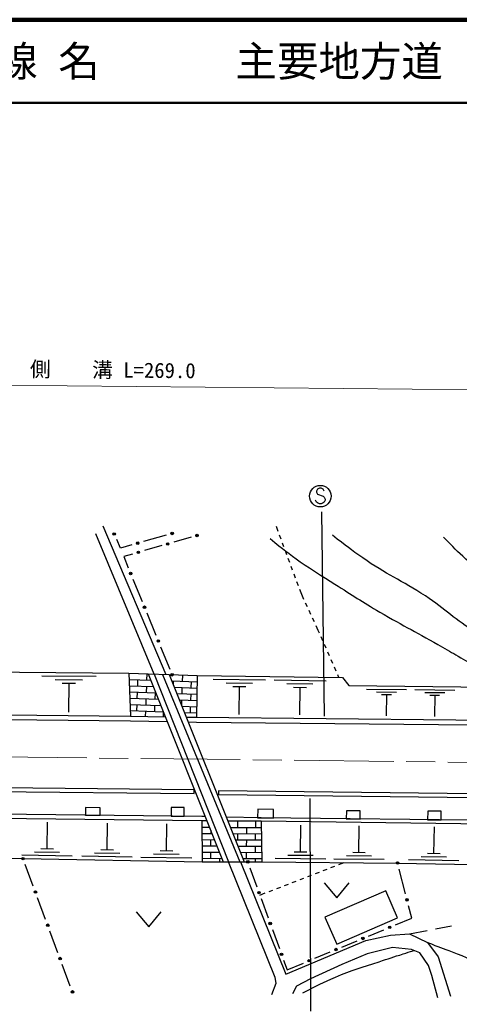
# Model space of a CAD drawing. Units: millimetres, scale not verified. Extents: x 40000 to 680000, y 20000 to 380000.
# Drawn here: x 190745 to 243694, y 260422 to 380000 of the extents above; entities that cross this region are included whole.
import ezdxf
from ezdxf.enums import TextEntityAlignment as Align

# ---------------------------------------------------------------- set-up
doc = ezdxf.new("R2010")
doc.units = ezdxf.units.MM
doc.header["$LTSCALE"] = 1000
doc.linetypes.add('CHAIN', pattern=[18.5, 12, -1.5, 3.5, -1.5])
for name, color, linetype, lineweight in [('M-BGD', 7, 'Continuous', 25), ('M-BMK', 2, 'CHAIN', 13), ('M-STR-HTXT', 7, 'Continuous', 13), ('M-STR-STR3', 7, 'Continuous', 25), ('M-STR-STRC', 7, 'Continuous', 25), ('M-TTL', 2, 'Continuous', 140), ('M-TTL-LINE', 7, 'Continuous', 50)]:
    doc.layers.add(name, color=color, linetype=linetype, lineweight=lineweight)
doc.layers.add('M-TTL-TXT', color=7, linetype='Continuous')
doc.styles.add('ＭＳ ゴシック', font='')
doc.styles.get('ＭＳ ゴシック').set_extended_font_data('MS Gothic')

msp = doc.modelspace()

# ---------------------------------------------------------------- linework, layer by layer
at = {"layer": 'M-BGD'}
for p, q in [((200767, 318967), (208349, 301027)), ((221882, 318298), (221660, 318898)), ((206938, 301077), (199912, 318010)), ((202872, 316285), (202418, 317302)), ((208377, 317843), (205669, 317077)), ((211386, 317596), (209291, 316992)), ((222230, 317360), (222056, 317829)), ((222578, 316423), (222404, 316891)), ((204226, 316669), (202872, 316285)), ((207850, 316576), (205755, 315971)), ((222925, 315485), (222752, 315954)), ((204314, 315555), (203267, 315253)), ((203267, 315253), (203815, 313911)), ((223273, 314547), (223099, 315016)), ((223621, 313610), (223447, 314079)), ((204383, 312522), (205481, 309839)), ((223969, 312672), (223795, 313141)), ((224316, 311735), (224142, 312203)), ((224713, 310666), (224490, 311266)), ((224977, 310096), (224713, 310666)), ((225399, 309189), (225188, 309643)), ((225820, 308282), (225610, 308736)), ((206048, 308451), (207146, 305767)), ((226242, 307375), (226031, 307829)), ((226718, 306352), (226453, 306922)), ((226860, 306027), (226718, 306352)), ((227261, 305111), (227061, 305569)), ((207713, 304379), (208811, 301695)), ((227662, 304195), (227462, 304653)), ((228064, 303279), (227863, 303737)), ((228465, 302363), (228264, 302821)), ((228866, 301447), (228665, 301905)), ((193380, 300887), (199929, 300824)), ((195013, 300435), (198287, 300403)), ((203896, 301185), (206206, 301103)), ((203896, 301185), (204095, 296009)), ((203925, 300434), (206510, 300342)), ((204944, 300398), (204918, 299648)), ((206045, 301109), (206018, 300359)), ((208762, 301013), (212133, 300893)), ((209067, 300252), (212120, 300143)), ((209241, 300245), (209227, 299850)), ((210342, 300957), (210316, 300207)), ((211390, 300169), (211364, 299420)), ((212133, 300893), (212049, 295873)), ((212133, 300893), (229629, 300657)), ((214057, 300467), (220363, 300382)), ((221381, 300369), (227651, 300284)), ((229209, 300663), (229067, 300989)), ((229629, 300657), (230378, 299706)), ((195827, 299990), (197464, 299974)), ((196646, 299982), (196612, 296489)), ((203954, 299682), (206815, 299581)), ((205992, 299610), (205965, 298860)), ((209371, 299490), (212108, 299393)), ((210289, 299458), (210263, 298708)), ((215628, 300026), (218781, 299983)), ((216411, 299595), (217987, 299573)), ((217199, 299584), (217154, 296221)), ((222943, 299930), (226078, 299887)), ((223721, 299501), (225288, 299480)), ((224505, 299490), (224460, 296147)), ((232522, 299281), (237341, 299225)), ((233723, 298946), (236132, 298918)), ((238347, 299213), (243154, 299157)), ((203983, 298931), (207119, 298820)), ((204011, 298179), (207424, 298058)), ((204891, 298898), (204864, 298149)), ((205939, 298111), (205912, 297361)), ((207040, 298822), (207013, 298073)), ((209164, 298066), (209162, 297997)), ((209676, 298729), (212095, 298643)), ((209980, 297968), (212083, 297893)), ((210236, 297959), (210216, 297379)), ((211337, 298670), (211310, 297921)), ((234321, 298617), (235526, 298603)), ((234924, 298610), (234894, 296040)), ((239545, 298879), (241948, 298851)), ((240142, 298551), (241344, 298537)), ((240743, 298544), (240713, 295981)), ((204040, 297428), (207728, 297297)), ((204069, 296676), (208034, 296536)), ((204838, 297399), (204811, 296650)), ((205886, 296612), (205863, 295979)), ((206987, 297323), (206960, 296574)), ((210285, 297207), (212071, 297143)), ((211284, 297171), (211257, 296422)), ((208034, 296536), (208013, 295942)), ((210589, 296445), (212058, 296393)), ((194027, 279987), (194085, 283231)), ((201273, 279859), (201330, 283103)), ((208416, 279741), (208474, 283017)), ((212683, 283366), (212724, 278445)), ((212689, 282616), (213601, 282611)), ((213751, 282236), (213749, 281860)), ((216128, 282595), (219839, 282572)), ((216983, 283340), (216979, 282590)), ((218053, 282583), (218049, 281833)), ((219133, 283326), (219128, 282576)), ((219823, 283322), (219931, 278434)), ((224569, 279608), (224597, 282860)), ((231622, 279541), (231650, 282770)), ((240647, 279424), (240704, 282654)), ((212696, 281866), (213902, 281859)), ((212702, 281116), (214203, 281107)), ((213744, 281110), (213739, 280360)), ((216429, 281843), (219856, 281821)), ((216729, 281091), (219872, 281071)), ((216974, 281840), (216969, 281090)), ((218044, 281083), (218039, 280333)), ((219124, 281826), (219119, 281076)), ((194788, 279973), (193267, 280000)), ((202033, 279845), (200513, 279872)), ((212708, 280366), (214503, 280355)), ((217030, 280339), (219889, 280321)), ((219114, 280326), (219110, 279576)), ((197054, 279122), (190972, 279229)), ((195541, 279554), (192500, 279608)), ((204300, 278994), (198218, 279102)), ((202787, 279427), (199745, 279480)), ((211473, 278868), (205330, 278976)), ((209944, 279304), (206873, 279358)), ((209184, 279727), (207648, 279754)), ((212714, 279616), (214810, 279603)), ((212720, 278866), (215105, 278851)), ((213735, 279610), (213730, 278860)), ((214805, 278853), (214802, 278442)), ((217331, 279587), (219905, 279571)), ((217631, 278835), (219922, 278821)), ((218035, 279583), (218030, 278833)), ((219105, 278826), (219103, 278436)), ((227611, 278769), (221513, 278821)), ((226090, 279188), (223041, 279214)), ((225331, 279601), (223807, 279614)), ((234642, 278708), (228589, 278760)), ((233132, 279125), (230106, 279151)), ((232379, 279535), (230866, 279548)), ((243660, 278562), (237604, 278671)), ((242153, 278993), (239125, 279047)), ((241404, 279410), (239890, 279437)), ((192363, 275510), (191396, 278123)), ((212724, 278445), (215269, 278442)), ((217790, 278438), (219931, 278434)), ((218474, 277732), (219315, 275420)), ((227314, 277381), (227780, 277561)), ((228247, 277741), (228713, 277921)), ((229180, 278101), (229822, 278350)), ((237230, 274583), (236458, 277568)), ((224515, 276300), (224982, 276480)), ((225448, 276660), (225915, 276840)), ((226381, 277020), (226847, 277201)), ((220784, 274858), (221251, 275038)), ((221717, 275219), (222183, 275399)), ((222650, 275579), (223116, 275759)), ((223583, 275939), (224049, 276120)), ((227438, 275909), (228938, 274109)), ((228938, 274109), (230438, 275909)), ((193851, 271491), (192884, 274104)), ((219675, 274430), (220318, 274678)), ((219828, 274010), (220669, 271698)), ((237992, 271638), (237606, 273131)), ((204781, 272389), (206281, 270589)), ((206281, 270589), (207781, 272389)), ((236018, 270820), (237992, 271638)), ((221182, 270289), (222023, 267977)), ((240823, 270347), (242788, 270719)), ((195338, 267472), (194371, 270084)), ((232784, 269481), (234632, 270246)), ((237689, 269755), (239841, 270162)), ((229550, 268142), (231398, 268907)), ((226317, 266803), (228164, 267568)), ((196826, 263453), (195859, 266065)), ((222535, 266567), (222956, 265411)), ((222956, 265411), (224931, 266229))]:
    msp.add_line(p, q, dxfattribs=at)
for points in [[(102717, 297889), (134501, 301024), (154172, 301662), (181871, 301399), (203896, 301185)], [(230378, 299706), (274278, 299195), (281884, 296941)], [(67042, 297137), (98289, 297210), (102833, 297165), (140047, 296694), (204095, 296009), (208272, 295938)], [(67044, 296565), (98287, 296639), (102827, 296593), (140041, 296122), (204087, 295438), (208502, 295362)], [(210809, 295894), (212049, 295873), (274535, 295236), (303136, 294907), (326509, 294626), (336028, 294487), (338034, 295102)], [(211040, 295318), (212042, 295301), (274529, 294665), (303129, 294335), (326501, 294054), (336110, 293914), (338014, 294498)], [(213082, 283911), (212660, 283922), (166821, 284435), (113628, 285031), (111194, 285090), (84035, 285312), (67265, 285219)], [(213301, 283363), (212683, 283366), (166841, 283917), (113578, 284501), (111208, 284501), (84037, 284786), (67276, 284605)], [(351101, 282082), (321158, 282471), (277103, 283108), (219827, 283730), (215629, 283842)], [(113608, 282534), (139044, 280460), (159168, 279476), (191136, 278826), (212724, 278445)], [(351620, 281518), (351210, 281673), (321133, 281964), (277007, 282588), (219823, 283322), (215827, 283347)], [(219931, 278434), (236270, 278294), (259189, 277884), (284796, 277421), (312748, 277213), (321830, 280103)], [(221133, 262434), (221650, 263801), (221528, 264500), (215909, 278441)], [(217337, 278438), (222804, 264894), (232464, 268935), (235410, 269603), (237689, 269755), (239876, 268722), (241182, 266960), (242640, 262221)], [(241121, 262039), (240392, 264712), (239997, 265927), (238964, 267446), (237962, 267871), (235653, 268084), (232616, 267325), (229548, 266049), (225765, 264318), (224080, 263436), (223594, 262525)]]:
    msp.add_lwpolyline(points, dxfattribs=at)
for points in [[(114487, 287641), (211770, 286664), (211775, 287131), (114492, 288108)], [(214694, 286541), (352522, 284948), (352527, 285404), (214699, 286997)], [(198662, 284079), (200431, 284059), (200441, 284964), (198673, 284984)], [(208964, 283963), (210556, 283945), (210567, 284977), (208975, 284995)], [(219399, 283741), (221303, 283714), (221318, 284761), (219414, 284788)], [(230092, 283618), (231753, 283600), (231764, 284573), (230102, 284591)], [(239894, 283512), (241527, 283494), (241539, 284547), (239905, 284564)], [(228940, 268509), (236261, 271699), (234842, 274956), (227521, 271766)]]:
    msp.add_lwpolyline(points, close=True, dxfattribs=at)
for centre, radius in [((202113, 317987), 150), ((202113, 317987), 120), ((202113, 317987), 100), ((209099, 318047), 150), ((209099, 318047), 120), ((209099, 318047), 100), ((204948, 316873), 150), ((204948, 316873), 120), ((204948, 316873), 100), ((208571, 316784), 150), ((208571, 316784), 120), ((208571, 316784), 100), ((212106, 317804), 150), ((212106, 317804), 120), ((212106, 317804), 100), ((205035, 315763), 150), ((205035, 315763), 120), ((205035, 315763), 100), ((204099, 313217), 150), ((204099, 313217), 120), ((204099, 313217), 100), ((205764, 309145), 150), ((205764, 309145), 120), ((205764, 309145), 100), ((207430, 305073), 150), ((207430, 305073), 120), ((207430, 305073), 100), ((209095, 301001), 150), ((209095, 301001), 120), ((209095, 301001), 100), ((191136, 278826), 150), ((191136, 278826), 120), ((191136, 278826), 100), ((218218, 278437), 150), ((218218, 278437), 120), ((218218, 278437), 100), ((236270, 278294), 150), ((236270, 278294), 120), ((236270, 278294), 100), ((192623, 274807), 150), ((192623, 274807), 120), ((192623, 274807), 100), ((219571, 274715), 150), ((219571, 274715), 120), ((219571, 274715), 100), ((237418, 273857), 150), ((237418, 273857), 120), ((237418, 273857), 100), ((194111, 270788), 150), ((194111, 270788), 120), ((194111, 270788), 100), ((220925, 270994), 150), ((220925, 270994), 120), ((220925, 270994), 100), ((235325, 270533), 150), ((235325, 270533), 120), ((235325, 270533), 100), ((232091, 269194), 150), ((232091, 269194), 120), ((232091, 269194), 100), ((228857, 267855), 150), ((228857, 267855), 120), ((228857, 267855), 100), ((195599, 266768), 150), ((195599, 266768), 120), ((195599, 266768), 100), ((222279, 267272), 150), ((222279, 267272), 120), ((222279, 267272), 100), ((225624, 266516), 150), ((225624, 266516), 120), ((225624, 266516), 100), ((197086, 262749), 150), ((197086, 262749), 120), ((197086, 262749), 100)]:
    msp.add_circle(centre, radius, dxfattribs=at)
for points, knots in [([(220899, 317440), (222598, 316061), (223082, 315674), (224548, 314632), (226132, 313507), (227086, 312973), (228725, 311930), (230823, 310594), (231982, 309817), (234129, 308561), (237043, 306857), (238741, 306018), (241675, 304349), (242545, 303854), (243022, 303558), (243886, 303051), (245544, 302077), (246454, 301499), (248132, 300559), (248896, 300131), (249142, 299992), (250096, 299477)], [0, 0, 0, 0, 1, 1, 1, 2, 2, 2, 3, 3, 3, 4, 4, 4, 5, 5, 5, 6, 6, 6, 7, 7, 7, 7]), ([(256501, 304470), (255465, 304081), (255047, 303983), (254081, 303840), (252503, 303608), (251533, 303684), (250010, 304156), (248252, 304702), (247310, 305182), (245728, 306122), (243203, 307622), (242073, 308891), (239622, 310509), (236749, 312404), (234910, 313109), (232094, 315088), (230627, 316119), (230115, 316478), (228409, 317826)], [0, 0, 0, 0, 1, 1, 1, 2, 2, 2, 3, 3, 3, 4, 4, 4, 5, 5, 5, 6, 6, 6, 6]), ([(257359, 305419), (257231, 305747), (257183, 305922), (256941, 306139), (256763, 306300), (256625, 306340), (256415, 306455), (256001, 306682), (255748, 306768), (255327, 306981), (253889, 307712), (253052, 308070), (251677, 308912), (250662, 309533), (250210, 310051), (249290, 310807), (248127, 311763), (247515, 312347), (246377, 313334), (245651, 313964), (245230, 314302), (244517, 314948), (243419, 315944), (243080, 316315), (241815, 317615)], [0, 0, 0, 0, 1, 1, 1, 2, 2, 2, 3, 3, 3, 4, 4, 4, 5, 5, 5, 6, 6, 6, 7, 7, 7, 8, 8, 8, 8]), ([(239876, 268722), (241295, 268149), (241689, 268001), (242868, 267583), (244565, 266980), (245474, 266320), (247272, 266216), (248212, 266162), (248751, 266235), (249672, 266429), (251222, 266755), (252016, 267230), (253560, 267583), (255002, 267912), (255844, 267926), (257319, 268031), (259414, 268180), (260596, 268045), (262696, 268000), (263514, 267983), (263970, 267878), (264788, 267905), (266097, 267948), (266824, 268092), (268118, 268289), (272084, 268894), (274273, 269428), (278203, 270233), (281044, 270815), (282641, 271117), (285463, 271782), (287902, 272357), (289226, 272843), (291645, 273499), (292675, 273778), (293238, 274000), (294288, 274197), (295645, 274453), (296431, 274458), (297811, 274501), (299377, 274550), (300260, 274595), (301821, 274471), (303955, 274300), (305117, 273898), (307251, 273726), (310026, 273503), (311591, 273387), (314374, 273468), (315459, 273500), (316068, 273563), (317138, 273742), (317865, 273863), (318245, 274053), (318961, 274228), (319773, 274426), (320231, 274528), (321057, 274653), (321469, 274715), (321703, 274740), (322120, 274744), (322669, 274749), (322881, 274702), (323518, 274592)], [0, 0, 0, 0, 1, 1, 1, 2, 2, 2, 3, 3, 3, 4, 4, 4, 5, 5, 5, 6, 6, 6, 7, 7, 7, 8, 8, 8, 9, 9, 9, 10, 10, 10, 11, 11, 11, 12, 12, 12, 13, 13, 13, 14, 14, 14, 15, 15, 15, 16, 16, 16, 17, 17, 17, 18, 18, 18, 19, 19, 19, 20, 20, 20, 21, 21, 21, 21]), ([(224870, 262616), (226679, 263584), (227225, 263854), (228788, 264530), (230786, 265393), (231981, 265686), (234043, 266383), (235167, 266763), (235800, 266961), (236929, 267325), (237446, 267491), (237608, 267543), (238252, 267748)], [0, 0, 0, 0, 1, 1, 1, 2, 2, 2, 3, 3, 3, 4, 4, 4, 4])]:
    msp.add_open_spline(points, degree=3, knots=knots, dxfattribs=at)
at = {"layer": 'M-BMK'}
msp.add_line((168315, 291332), (266837, 290184), dxfattribs=at)
at = {"layer": 'M-STR-HTXT'}
msp.add_line((66296, 337146), (336422, 334485), dxfattribs=at)
at = {"layer": 'M-STR-STR3'}
for p, q in [((206206, 301103), (215269, 278442)), ((206206, 301103), (208762, 301013)), ((206938, 301077), (215909, 278441)), ((207939, 301042), (217241, 278439)), ((208762, 301013), (217790, 278438)), ((215269, 278442), (217790, 278438))]:
    msp.add_line(p, q, dxfattribs=at)
at = {"layer": 'M-STR-STRC'}
for p, q in [((226607, 323374), (226489, 323137)), ((226489, 323137), (226489, 323019)), ((226489, 323019), (226607, 322783)), ((226844, 323492), (226607, 323374)), ((227080, 323492), (226844, 323492)), ((227316, 323374), (227080, 323492)), ((227434, 323137), (227316, 323374)), ((226489, 321837), (226371, 322074)), ((226607, 321719), (226489, 321837)), ((226607, 322783), (227316, 322546)), ((226844, 321601), (226607, 321719)), ((227316, 321719), (227080, 321601)), ((227316, 322546), (227434, 322428)), ((227434, 321837), (227316, 321719)), ((227434, 322428), (227553, 322192)), ((227553, 322074), (227434, 321837)), ((227553, 322192), (227553, 322074)), ((227080, 321601), (226844, 321601)), ((227120, 320651), (227436, 296015)), ((225698, 286085), (225777, 260422))]:
    msp.add_line(p, q, dxfattribs=at)
msp.add_circle((226962, 322546), 1300, dxfattribs=at)
at = {"layer": 'M-TTL'}
msp.add_line((680000, 380000), (40000, 380000), dxfattribs=at)
at = {"layer": 'M-TTL-LINE'}
msp.add_line((40000, 370000), (680000, 370000), dxfattribs=at)

# ---------------------------------------------------------------- texts
at = {"layer": 'M-STR-HTXT', "style": 'ＭＳ ゴシック'}
msp.add_text('側\u3000\u3000溝 L=269.0', height=1833, rotation=359.436, dxfattribs=at).set_placement((201934, 336310), align=Align.BOTTOM_CENTER)
at = {"layer": 'M-TTL-TXT', "style": 'ＭＳ ゴシック'}
for s, p in [('路 線 名', (180380, 375000)), ('主要地方道\u3000宇部防府線', (216734, 375000))]:
    msp.add_text(s, height=3666, dxfattribs=at).set_placement(p, align=Align.MIDDLE_LEFT)

doc.saveas('drawing.dxf')
